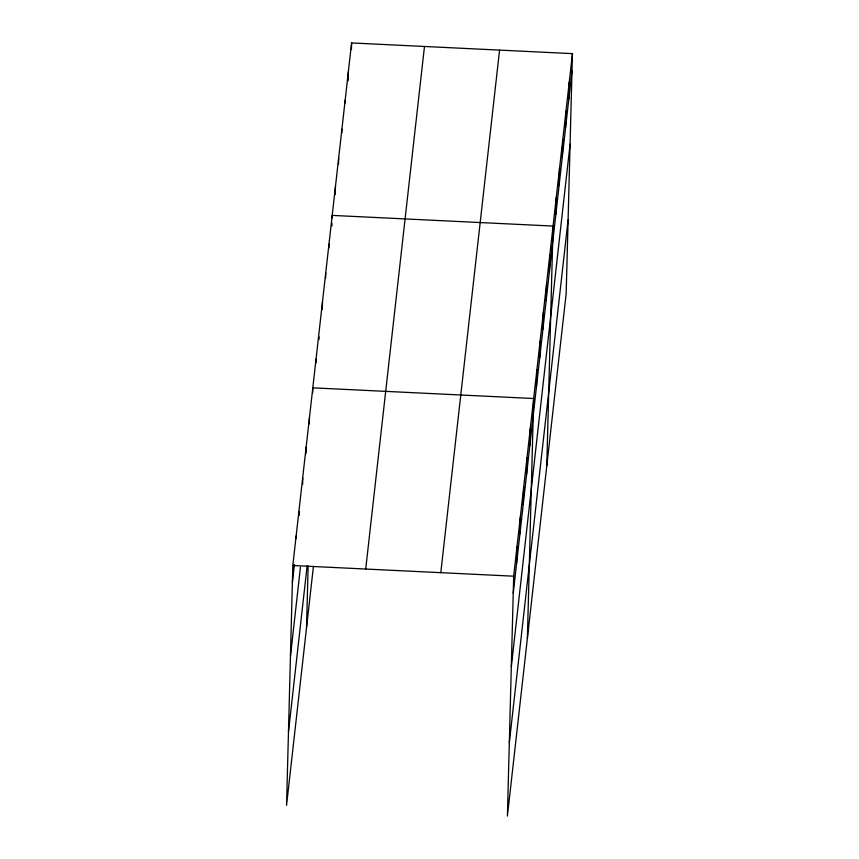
<?xml version="1.0" encoding="UTF-8"?>
<svg xmlns="http://www.w3.org/2000/svg" width="859" height="859" viewBox="0 0 859 859"><rect width="100%" height="100%" fill="white"/><g stroke="black" fill="none" stroke-linecap="round" stroke-linejoin="round"><path stroke-width="1.29" d="M572.448 53.634L513.682 576.196L507.401 816.05L566.178 293.488L572.448 53.634L351.599 42.95L292.822 565.512L286.552 805.366L313.438 566.296M296.087 538.518L296.162 535.909M299.243 515.443L299.351 511.524M302.615 484.53L302.787 477.991M305.976 453.606L306.148 447.067M309.304 423.992L309.476 417.453M306.523 627.693L308.134 566.188M312.676 393.078L312.805 387.838L533.664 398.522L527.383 638.377M315.94 363.024L316.037 359.105M319.033 339.52L319.108 336.9M322.297 309.465L322.512 301.616M325.604 278.112L325.744 272.883M328.868 248.058L328.976 244.139M331.928 225.863L331.993 223.243M332.132 218.014L332.208 215.394L553.056 226.078L546.775 465.932M335.235 194.499L335.439 186.661M338.5 164.456L338.671 157.916M341.796 133.102L341.903 129.172M345.06 103.048L345.135 100.428M348.12 80.843L348.367 71.694M351.428 49.489L351.599 42.95M516.57 563.59L517.011 546.592M519.899 533.976L520.339 516.978M523.228 504.362L523.679 487.364M526.556 474.748L527.007 457.75M529.885 445.145L530.336 428.136M536.456 386.786L536.896 369.789M539.688 358.042L540.128 341.044M542.92 329.308L543.36 312.3M546.152 300.564L546.592 283.567M549.384 271.82L549.824 254.822M555.848 214.342L556.288 197.345M559.08 185.598L559.52 168.6M562.312 156.853L562.752 139.856M565.544 128.12L565.984 111.112M568.776 99.376L569.216 82.378M292.382 582.52L294.412 564.492M290.46 656.061L300.446 567.219M288.474 731.825L307.146 565.737M365.709 569.045L424.475 46.472M440.796 572.674L499.573 50.112M513.242 593.204L572.008 70.631M511.309 666.745L570.086 144.172M509.333 742.509L568.1 219.947M292.822 565.512L513.682 576.196"/></g></svg>
